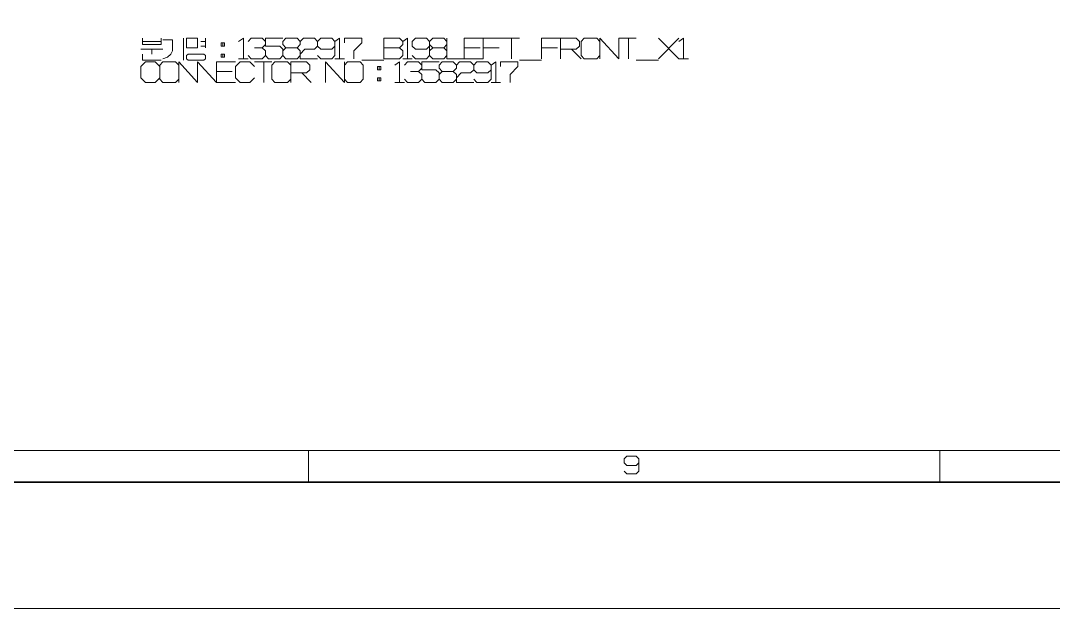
# Model space of a CAD drawing. Header units: millimetres. Extents: x 0 to 174, y 0 to 33.
# Drawn here: x 30.49 to 36.93, y 0 to 3.67 of the extents above; entities that cross this region are included whole.
import ezdxf

# ---------------------------------------------------------------- set-up
doc = ezdxf.new("R2010")
doc.units = ezdxf.units.MM
doc.layers.add('PDF_Geomertry', color=7, linetype='Continuous', true_color=0x405f80)

msp = doc.modelspace()

# ---------------------------------------------------------------- linework, layer by layer
at = {"layer": 'PDF_Geomertry', "color": 7, "lineweight": 13}
for points in [[(173.6221, 33.1111), (173.6221, 0.0008), (0, 0.0008), (0, 33.1111)], [(31.2472, 3.5565), (31.2472, 3.5171), (31.3653, 3.5171), (31.3653, 3.5565), (31.3653, 3.5368), (31.2472, 3.5368)], [(31.3751, 3.5467), (31.4342, 3.5467), (31.4342, 3.5072), (31.4342, 3.4778), (31.4243, 3.4581), (31.4047, 3.4383), (31.3751, 3.4286)], [(31.5031, 3.5565), (31.5031, 3.4188)], [(31.6408, 3.5565), (31.6408, 3.4975)], [(31.8476, 3.5368), (31.8771, 3.5565), (31.8771, 3.4286)], [(31.9067, 3.5368), (31.9264, 3.5565), (31.9953, 3.5565), (32.0149, 3.5368), (32.0149, 3.5171), (31.9953, 3.4975), (31.946, 3.4975), (31.9953, 3.4975), (32.0149, 3.4778), (32.0149, 3.4482), (31.9953, 3.4286), (31.9264, 3.4286), (31.9067, 3.4482)], [(32.1232, 3.5565), (32.0149, 3.5565), (32.0149, 3.5072), (32.1035, 3.5072), (32.1232, 3.4876), (32.1232, 3.4482), (32.1035, 3.4286), (32.0346, 3.4286), (32.0149, 3.4482)], [(32.2314, 3.5368), (32.2511, 3.5565), (32.32, 3.5565), (32.3397, 3.5368), (32.3397, 3.5072), (32.32, 3.4876), (32.261, 3.4876), (32.2314, 3.4581), (32.2314, 3.4286), (32.3397, 3.4286)], [(32.4479, 3.5072), (32.4283, 3.4876), (32.3594, 3.4876), (32.3397, 3.5072), (32.3397, 3.5368), (32.3594, 3.5565), (32.4283, 3.5565), (32.4479, 3.5368), (32.4479, 3.4482), (32.4283, 3.4286), (32.3594, 3.4286), (32.3397, 3.4482)], [(32.4479, 3.5368), (32.4775, 3.5565), (32.4775, 3.4286)], [(32.5071, 3.5269), (32.5071, 3.5565), (32.6153, 3.5565), (32.6153, 3.5269), (32.5661, 3.4778), (32.5661, 3.4286)], [(32.8515, 3.4975), (32.8712, 3.4778), (32.8712, 3.4482), (32.8515, 3.4286), (32.7531, 3.4286), (32.7531, 3.5565), (32.8515, 3.5565), (32.8712, 3.5368), (32.8712, 3.5171), (32.8515, 3.4975), (32.7531, 3.4975)], [(32.8712, 3.5368), (32.9007, 3.5565), (32.9007, 3.4286)], [(33.0385, 3.5072), (33.0189, 3.4876), (32.95, 3.4876), (32.9303, 3.5072), (32.9303, 3.5368), (32.95, 3.5565), (33.0189, 3.5565), (33.0385, 3.5368), (33.0385, 3.4482), (33.0189, 3.4286), (32.95, 3.4286), (32.9303, 3.4482)], [(33.1468, 3.5565), (33.1468, 3.4286), (33.255, 3.4286)], [(33.3732, 3.5565), (33.255, 3.5565), (33.255, 3.4286), (33.3732, 3.4286), (33.3732, 3.5565), (33.4913, 3.5565), (33.5996, 3.5565)], [(33.5503, 3.5565), (33.5503, 3.4286)], [(33.8554, 3.5565), (33.7374, 3.5565), (33.7374, 3.4286)], [(33.8554, 3.4286), (33.8554, 3.5565), (33.9539, 3.5565), (33.9736, 3.5368), (33.9736, 3.5072), (33.9539, 3.4876), (33.8554, 3.4876)], [(34.1015, 3.4286), (34.1015, 3.5565), (34.2196, 3.4286), (34.2196, 3.5565), (34.3279, 3.5565)], [(34.2788, 3.5565), (34.2788, 3.4286)], [(34.4657, 3.5565), (34.5936, 3.4286), (34.6526, 3.4286)], [(34.5936, 3.5565), (34.4657, 3.4286)], [(34.5936, 3.5368), (34.6232, 3.5565), (34.6232, 3.4286)], [(31.2374, 3.4876), (31.3751, 3.4876)], [(31.3063, 3.4876), (31.3063, 3.4581)], [(31.6114, 3.5368), (31.6408, 3.5368)], [(31.6114, 3.5072), (31.6408, 3.5072)], [(31.7492, 3.5269), (31.7492, 3.5072)], [(32.1429, 3.4975), (32.1232, 3.4778), (32.1232, 3.4482), (32.1429, 3.4286), (32.2118, 3.4286), (32.2314, 3.4482), (32.2314, 3.4778), (32.2118, 3.4975)], [(33.0582, 3.4975), (33.0385, 3.4778), (33.0385, 3.4482), (33.0582, 3.4286), (33.1271, 3.4286), (33.1468, 3.4482), (33.1468, 3.4778), (33.1271, 3.4975)], [(33.3535, 3.4975), (33.255, 3.4975)], [(33.4717, 3.4975), (33.3732, 3.4975)], [(33.8358, 3.4975), (33.7374, 3.4975)], [(33.9243, 3.4876), (33.9835, 3.4286)], [(31.2472, 3.4581), (31.2472, 3.4188), (31.3653, 3.4188)], [(31.7492, 3.4581), (31.7492, 3.4383)], [(31.8476, 3.4286), (31.9067, 3.4286)], [(32.4479, 3.4286), (32.5071, 3.4286)], [(32.6153, 3.4188), (32.7531, 3.4188)], [(32.8712, 3.4286), (32.9303, 3.4286)], [(33.5996, 3.4188), (33.7374, 3.4188)], [(34.3279, 3.4188), (34.4657, 3.4188)], [(31.3554, 3.3793), (31.326, 3.4089), (31.2669, 3.4089), (31.2374, 3.3793), (31.2374, 3.3104), (31.2669, 3.281), (31.326, 3.281), (31.3554, 3.3104)], [(31.4736, 3.281), (31.4736, 3.4089), (31.5917, 3.281), (31.5917, 3.4089)], [(31.5917, 3.281), (31.5917, 3.4089), (31.7097, 3.281), (31.7097, 3.4089)], [(31.8279, 3.4089), (31.7097, 3.4089), (31.7097, 3.281), (31.8279, 3.281)], [(31.8082, 3.3499), (31.7097, 3.3499)], [(31.946, 3.3793), (31.9165, 3.4089), (31.8575, 3.4089), (31.8279, 3.3793), (31.8279, 3.3104), (31.8575, 3.281), (31.9165, 3.281), (31.946, 3.3104)], [(31.946, 3.4089), (32.0543, 3.4089)], [(32.005, 3.4089), (32.005, 3.281)], [(32.1724, 3.281), (32.1724, 3.4089), (32.2708, 3.4089), (32.2906, 3.3892), (32.2906, 3.3596), (32.2708, 3.34), (32.1724, 3.34)], [(32.3889, 3.281), (32.3889, 3.4089), (32.5071, 3.281), (32.5071, 3.4089)], [(32.7236, 3.3793), (32.7236, 3.3596)], [(32.8219, 3.3892), (32.8515, 3.4089), (32.8515, 3.281)], [(32.8811, 3.3892), (32.9007, 3.4089), (32.9696, 3.4089), (32.9893, 3.3892), (32.9893, 3.3694), (32.9696, 3.3499), (32.9204, 3.3499), (32.9696, 3.3499), (32.9893, 3.3301), (32.9893, 3.3006), (32.9696, 3.281), (32.9007, 3.281), (32.8811, 3.3006)], [(33.0976, 3.4089), (32.9893, 3.4089), (32.9893, 3.3596), (33.0779, 3.3596), (33.0976, 3.34), (33.0976, 3.3006), (33.0779, 3.281), (33.009, 3.281), (32.9893, 3.3006)], [(33.1172, 3.3499), (33.0976, 3.3301), (33.0976, 3.3006), (33.1172, 3.281), (33.1861, 3.281), (33.2058, 3.3006), (33.2058, 3.3301), (33.1861, 3.3499)], [(33.2058, 3.3892), (33.2256, 3.4089), (33.2944, 3.4089), (33.3142, 3.3892), (33.3142, 3.3596), (33.2944, 3.34), (33.2354, 3.34), (33.2058, 3.3104), (33.2058, 3.281), (33.3142, 3.281)], [(33.4224, 3.3596), (33.4026, 3.34), (33.3338, 3.34), (33.3142, 3.3596), (33.3142, 3.3892), (33.3338, 3.4089), (33.4026, 3.4089), (33.4224, 3.3892), (33.4224, 3.3006), (33.4026, 3.281), (33.3338, 3.281), (33.3142, 3.3006)], [(33.4224, 3.3892), (33.4519, 3.4089), (33.4519, 3.281)], [(33.4814, 3.3793), (33.4814, 3.4089), (33.5897, 3.4089), (33.5897, 3.3793), (33.5406, 3.3301), (33.5406, 3.281)], [(32.2413, 3.34), (32.3003, 3.281)], [(32.7236, 3.3104), (32.7236, 3.2907)], [(32.8219, 3.281), (32.8811, 3.281)], [(33.4224, 3.281), (33.4814, 3.281)], [(32.2835, 0.9851), (32.2835, 0.7882)], [(36.2204, 0.9851), (36.2204, 0.7882)], [(34.3447, 0.9078), (34.3279, 0.8908), (34.2689, 0.8908), (34.2519, 0.9078), (34.2519, 0.9331), (34.2689, 0.95), (34.3279, 0.95), (34.3447, 0.9331), (34.3447, 0.8571), (34.3279, 0.8403), (34.2689, 0.8403), (34.2519, 0.8571)]]:
    msp.add_lwpolyline(points, dxfattribs=at)
at = {"layer": 'PDF_Geomertry', "color": 7, "lineweight": 35}
msp.add_lwpolyline([(0.7874, 0.7882), (0.7874, 32.3236), (172.8346, 32.3236), (172.8346, 0.7882)], close=True, dxfattribs=at)
at = {"layer": 'PDF_Geomertry', "color": 7, "lineweight": 13}
for points in [[(0.9843, 0.9851), (0.9843, 32.1268), (172.6378, 32.1268), (172.6378, 0.9851)], [(31.5228, 3.5565), (31.5917, 3.5565), (31.5917, 3.4975), (31.5228, 3.4975), (31.5228, 3.5565)], [(32.1429, 3.5565), (32.2118, 3.5565), (32.2314, 3.5368), (32.2314, 3.5171), (32.2118, 3.4975), (32.1429, 3.4975), (32.1232, 3.5171), (32.1232, 3.5368), (32.1429, 3.5565)], [(33.0582, 3.5565), (33.1271, 3.5565), (33.1468, 3.5368), (33.1468, 3.5171), (33.1271, 3.4975), (33.0582, 3.4975), (33.0385, 3.5171), (33.0385, 3.5368), (33.0582, 3.5565)], [(34.0031, 3.5565), (34.0818, 3.5565), (34.1015, 3.5368), (34.1015, 3.4482), (34.0818, 3.4286), (34.0031, 3.4286), (33.9835, 3.4482), (33.9835, 3.5368), (34.0031, 3.5565)], [(31.7393, 3.5269), (31.759, 3.5269), (31.759, 3.5072), (31.7393, 3.5072), (31.7393, 3.5269)], [(31.5326, 3.4581), (31.6311, 3.4581), (31.6408, 3.4482), (31.6408, 3.4286), (31.6311, 3.4188), (31.5326, 3.4188), (31.5228, 3.4286), (31.5228, 3.4482), (31.5326, 3.4581)], [(31.7393, 3.4581), (31.759, 3.4581), (31.759, 3.4383), (31.7393, 3.4383), (31.7393, 3.4581)], [(31.3751, 3.4089), (31.4539, 3.4089), (31.4736, 3.3892), (31.4736, 3.3006), (31.4539, 3.281), (31.3751, 3.281), (31.3554, 3.3006), (31.3554, 3.3892), (31.3751, 3.4089)], [(32.074, 3.4089), (32.1526, 3.4089), (32.1724, 3.3892), (32.1724, 3.3006), (32.1526, 3.281), (32.074, 3.281), (32.0543, 3.3006), (32.0543, 3.3892), (32.074, 3.4089)], [(32.5267, 3.4089), (32.6054, 3.4089), (32.6251, 3.3892), (32.6251, 3.3006), (32.6054, 3.281), (32.5267, 3.281), (32.5071, 3.3006), (32.5071, 3.3892), (32.5267, 3.4089)], [(32.7138, 3.3793), (32.7335, 3.3793), (32.7335, 3.3596), (32.7138, 3.3596), (32.7138, 3.3793)], [(33.1172, 3.4089), (33.1861, 3.4089), (33.2058, 3.3892), (33.2058, 3.3694), (33.1861, 3.3499), (33.1172, 3.3499), (33.0976, 3.3694), (33.0976, 3.3892), (33.1172, 3.4089)], [(32.7138, 3.3104), (32.7335, 3.3104), (32.7335, 3.2907), (32.7138, 3.2907), (32.7138, 3.3104)]]:
    msp.add_lwpolyline(points, close=True, dxfattribs=at)

doc.saveas('drawing.dxf')
